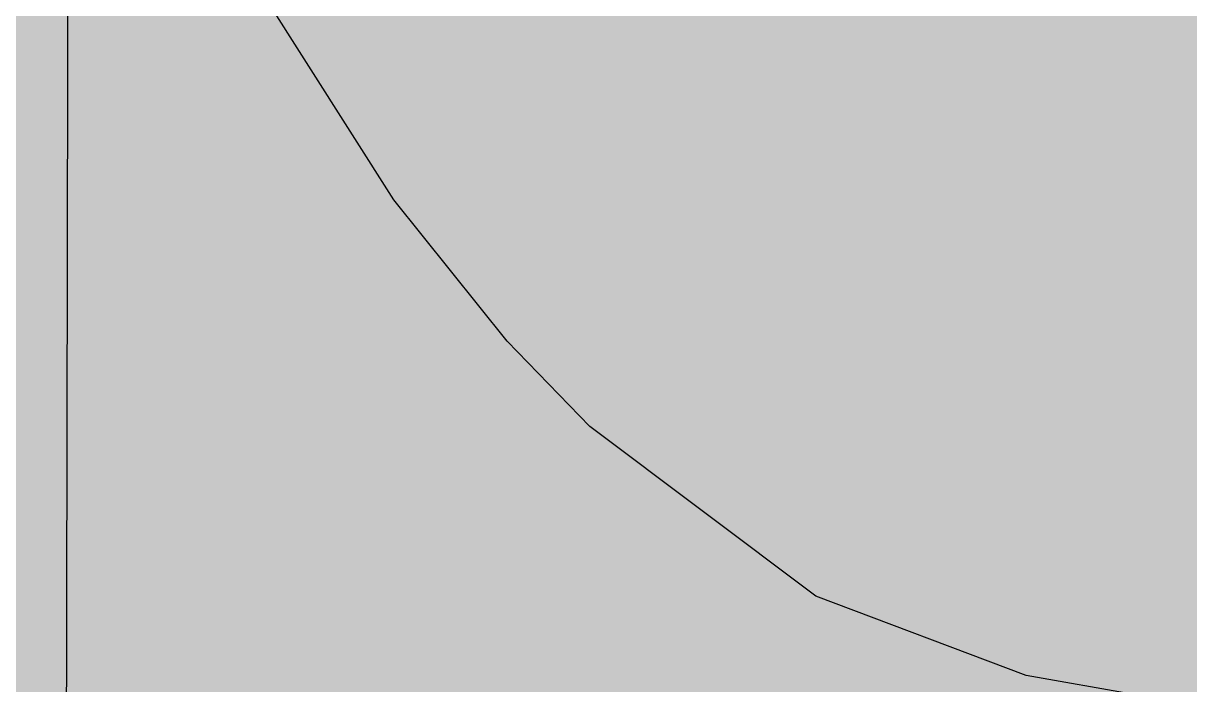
# Model space of a CAD drawing. Extents: x 560272 to 568164, y 6204780 to 6214217.
# Drawn here: x 565617.23 to 565630.61, y 6210314.25 to 6210321.84 of the extents above; entities that cross this region are included whole.
import ezdxf

# ---------------------------------------------------------------- set-up
doc = ezdxf.new("R2010")
doc.units = 0
doc.header["$LTSCALE"] = 5
doc.linetypes.add('DASHED2', pattern=[9.525, 6.35, -3.175])
for name, color, linetype in [('Quarters', 8, 'Continuous'), ('RoadSeg', 57, 'DASHED2'), ('ROUTE-MAP-ROUTE', 90, 'Continuous')]:
    doc.layers.add(name, color=color, linetype=linetype)
doc.layers.add('ROUTE-MAP-BACKGROUND-H', color=7, linetype='Continuous', true_color=0xf0ebff)

msp = doc.modelspace()

# ---------------------------------------------------------------- hatches: boundary and pattern name
at = {"layer": 'ROUTE-MAP-BACKGROUND-H'}
h = msp.add_hatch(color=256, dxfattribs=at)
h.dxf.hatch_style = 1
h.paths.add_polyline_path([(565237.99, 6210345.866), (566535.85, 6210345.729), (566539.103, 6209697.377), (565234.412, 6209697.744)])

# ---------------------------------------------------------------- linework, layer by layer
at = {"layer": 'Quarters', "flags": 128}
msp.add_lwpolyline([(565630.67, 6210290.309), (565617.679, 6210290.324), (565617.704, 6210303.704), (565617.729, 6210317.084), (565617.754, 6210329.864), (565617.778, 6210342.645), (565630.764, 6210342.63), (565644.085, 6210342.615), (565657.406, 6210342.599), (565670.727, 6210342.584), (565670.708, 6210329.804), (565670.689, 6210317.024), (565670.669, 6210303.643), (565670.649, 6210290.263), (565657.322, 6210290.278), (565643.996, 6210290.294)], close=True, dxfattribs=at)
at = {"layer": 'RoadSeg', "flags": 128}
msp.add_lwpolyline([(566217.086, 6210099.19), (566189.657, 6210105.854), (566184.795, 6210107.441), (566179.79, 6210110.328), (566179.367, 6210110.836), (566175.793, 6210113.664), (566169.872, 6210119.197), (566162.795, 6210125.151), (566161.736, 6210125.503), (566159.704, 6210125.375), (566150.518, 6210123.448), (566149.453, 6210123.435), (566147.532, 6210123.936), (566146.384, 6210124.822), (566145.374, 6210126.006), (566143.683, 6210128.133), (566142.811, 6210129.58), (566142.209, 6210131.189), (566140.966, 6210135.937), (566138.241, 6210141.544), (566136.479, 6210143.407), (566135.064, 6210144.298), (566134.007, 6210144.684), (566131.284, 6210145), (566123.753, 6210144.441), (566116.34, 6210144.844), (566111.372, 6210144.271), (566095.976, 6210139.431), (566078.71, 6210134.26), (566074.666, 6210133.303), (566072.371, 6210133.379), (566071.213, 6210133.733), (566070.588, 6210134.111), (566062.863, 6210137.448), (566062.04, 6210137.929), (566059.002, 6210139.183), (566051.745, 6210142.645), (566044.253, 6210145.978), (566040.202, 6210148.216), (566002.55, 6210172.472), (565978.595, 6210188.821), (565976.598, 6210190.621), (565975.822, 6210191.833), (565973.43, 6210197.434), (565972.881, 6210198.31), (565972.127, 6210198.956), (565971.102, 6210199.275), (565969.969, 6210199.229), (565968.8, 6210198.984), (565966.087, 6210198.036), (565964.286, 6210197.77), (565961.857, 6210197.815), (565959.572, 6210198.39), (565954.489, 6210202.41), (565931.325, 6210220.175), (565912.618, 6210234.264), (565911.412, 6210235.617), (565909.096, 6210239.919), (565907.757, 6210241.308), (565905.583, 6210242.513), (565901.048, 6210243.762), (565899.035, 6210244.698), (565897.917, 6210245.384), (565897.494, 6210245.924), (565896.051, 6210247.049), (565895.522, 6210247.258), (565884.168, 6210255.854), (565881.736, 6210257.496), (565875.763, 6210261.999), (565873.371, 6210264.006), (565868.869, 6210267.051), (565868.446, 6210267.558), (565866.967, 6210268.584), (565866.404, 6210268.727), (565865.487, 6210269.51), (565864.923, 6210269.62), (565863.935, 6210270.17), (565859.954, 6210270.81), (565851.115, 6210271.472), (565847.058, 6210271.614), (565840.447, 6210272.202), (565837.985, 6210272.214), (565836.86, 6210272.568), (565833.107, 6210272.937), (565814.494, 6210274.113), (565811.174, 6210274.507), (565807.183, 6210274.648), (565804.96, 6210274.988), (565802.531, 6210275), (565800.174, 6210275.276), (565790.501, 6210275.855), (565788.735, 6210275.688), (565786.058, 6210274.905), (565781.73, 6210272.956), (565780.192, 6210272.551), (565776.426, 6210272.255), (565774.331, 6210272.36), (565771.133, 6210272.153), (565748.662, 6210271.571), (565748.094, 6210271.448), (565744.401, 6210271.517), (565743.966, 6210271.391), (565740.841, 6210271.549), (565739.584, 6210271.938), (565738.562, 6210272.456), (565738.435, 6210272.791), (565737.973, 6210272.966), (565737.257, 6210273.845), (565704.919, 6210306.521), (565702.89, 6210308.388), (565701.408, 6210309.214), (565696.231, 6210309.975), (565692.239, 6210310.016), (565689.449, 6210310.334), (565688.251, 6210310.29), (565687.124, 6210310.543), (565685.294, 6210310.544), (565678.084, 6210311.11), (565668.775, 6210311.581), (565667.083, 6210311.846), (565629.99, 6210314.129), (565628.73, 6210314.352), (565626.317, 6210315.262), (565623.725, 6210317.207), (565622.778, 6210318.189), (565621.477, 6210319.81), (565616.562, 6210327.555)], dxfattribs=at)
at = {"layer": 'ROUTE-MAP-ROUTE', "const_width": 1.997, "flags": 128}
msp.add_lwpolyline([(565696.267, 6210309.968), (565629.996, 6210314.123), (565626.322, 6210315.256), (565622.78, 6210318.185), (565621.479, 6210319.807), (565616.562, 6210327.555), (565614.578, 6210326.459), (565611.951, 6210321.215), (565609.662, 6210318.061), (565604.265, 6210294.458), (565603.344, 6210290.323), (565594.09, 6210240.288)], dxfattribs=at)

doc.saveas('drawing.dxf')
